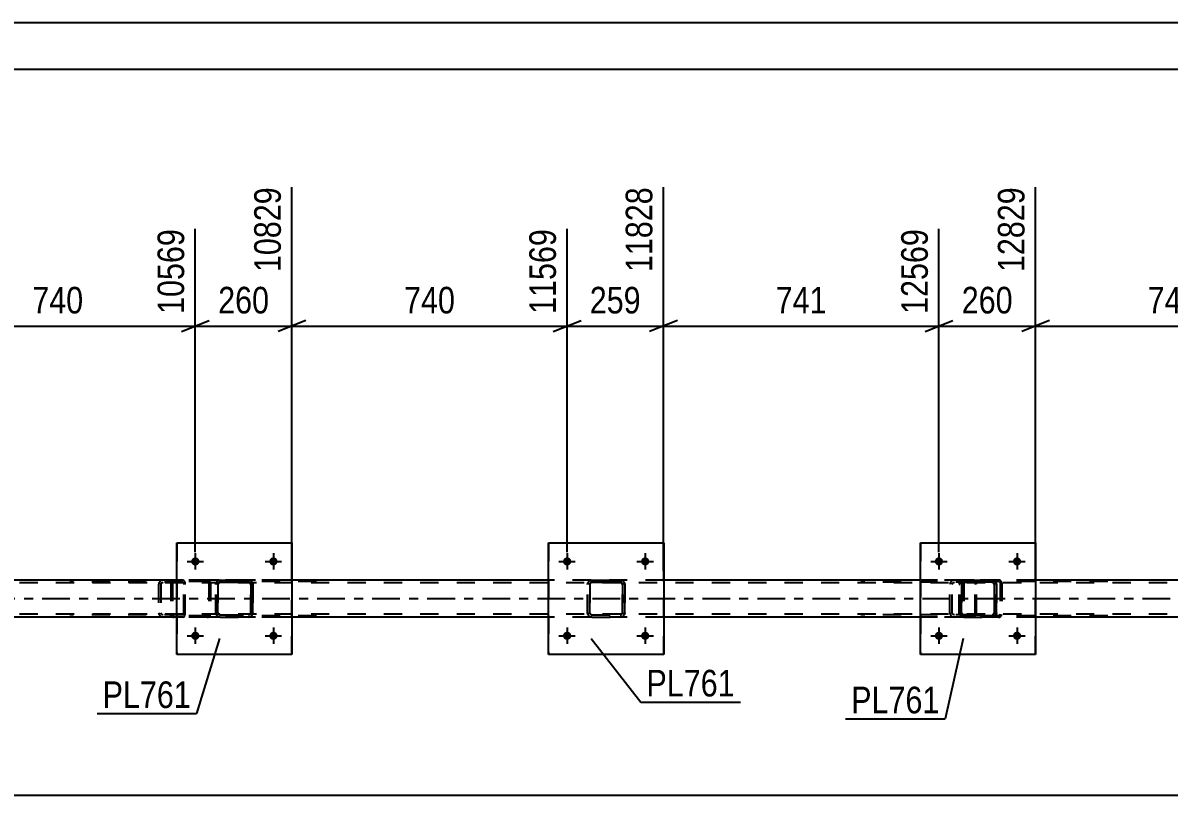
# Model space of a CAD drawing. Header units: millimetres. Extents: x -91 to 750, y -426 to 168.
# Drawn here: x 402.3 to 525.6, y 85 to 168.1 of the extents above; entities that cross this region are included whole.
import ezdxf

# ---------------------------------------------------------------- set-up
doc = ezdxf.new("R2010")
doc.units = ezdxf.units.MM
doc.linetypes.add('DXK_LINE_DOT2', pattern=[3.9198, 1.9599, -1.9599])
doc.linetypes.add('DXK_LINE_DOT3', pattern=[5.9187, 2.979, -0.9799, 0.9799, -0.9799])
doc.styles.add('Arial Narrow', font='ARIALN.TTF', dxfattribs={"height": 0.2})

# ---------------------------------------------------------------- blocks, each defined once
blk = doc.blocks.new('Unknown-814409585-1133')
at = {"color": 5, "linetype": 'Continuous'}
for p, q in [((749.5, 168.07), (-91.5, 168.07)), ((744.5, 163.07), (-86.5, 163.07))]:
    blk.add_line(p, q, dxfattribs=at)
blk = doc.blocks.new('Part-814409585-2548 - 2458')
at = {"color": 7, "linetype": 'DXK_LINE_DOT2'}
for p, q in [((646.91, 107.81), (49.24, 107.81)), ((431.23, 108.13), (418.83, 108.13)), ((471.23, 108.13), (458.83, 108.13)), ((511.24, 108.13), (498.84, 108.13)), ((646.91, 104.45), (49.24, 104.45)), ((431.23, 104.13), (418.83, 104.13)), ((471.23, 104.13), (458.83, 104.13)), ((511.24, 104.13), (498.84, 104.13))]:
    blk.add_line(p, q, dxfattribs=at)
at = {"color": 2, "linetype": 'Continuous'}
for p, q in [((418.83, 108.13), (391.23, 108.13)), ((458.83, 108.13), (431.23, 108.13)), ((498.84, 108.13), (471.23, 108.13)), ((538.84, 108.13), (511.24, 108.13)), ((418.83, 104.13), (391.23, 104.13)), ((458.83, 104.13), (431.23, 104.13)), ((498.84, 104.13), (471.23, 104.13)), ((538.84, 104.13), (511.24, 104.13))]:
    blk.add_line(p, q, dxfattribs=at)
at = {"color": 7, "linetype": 'DXK_LINE_DOT3'}
blk.add_line((49.24, 106.13), (646.91, 106.13), dxfattribs=at)
blk = doc.blocks.new('Part-814409585-2526 - 2458')
at = {"color": 2, "linetype": 'Continuous'}
for p, q in [((458.83, 100.13), (458.83, 112.13)), ((458.83, 112.13), (458.83, 112.13)), ((458.83, 112.13), (471.23, 112.13)), ((471.23, 112.13), (471.23, 100.13)), ((458.83, 100.13), (458.83, 100.13)), ((471.23, 100.13), (458.83, 100.13))]:
    blk.add_line(p, q, dxfattribs=at)
at = {"color": 7, "linetype": 'DXK_LINE_DOT2'}
for p, q in [((458.83, 112.13), (458.83, 100.13)), ((458.83, 112.13), (458.83, 112.13)), ((471.23, 100.13), (471.23, 112.13)), ((458.83, 100.13), (458.83, 100.13))]:
    blk.add_line(p, q, dxfattribs=at)
blk = doc.blocks.new('Part-814409585-2527 - 2458')
at = {"color": 7, "linetype": 'DXK_LINE_DOT2'}
for p, q in [((463.03, 107.65), (463.07, 107.83)), ((463.07, 107.83), (463.03, 107.65)), ((463.03, 104.61), (463.03, 107.65)), ((463.03, 107.65), (463.03, 107.65)), ((463.03, 104.61), (463.03, 107.65)), ((463.27, 107.65), (463.29, 107.74)), ((463.29, 107.74), (463.27, 107.65)), ((463.27, 104.61), (463.27, 107.65)), ((463.27, 107.65), (463.27, 107.65)), ((463.27, 107.65), (463.27, 104.61)), ((463.29, 107.74), (463.34, 107.82)), ((463.34, 107.82), (463.29, 107.74)), ((463.33, 108.09), (463.51, 108.13)), ((463.51, 108.13), (463.33, 108.09)), ((463.34, 107.82), (463.42, 107.87)), ((463.42, 107.87), (463.34, 107.82)), ((463.42, 107.87), (463.51, 107.89)), ((463.51, 107.89), (463.42, 107.87)), ((463.51, 108.13), (466.55, 108.13)), ((463.51, 108.13), (463.51, 108.13)), ((463.51, 108.13), (466.55, 108.13)), ((463.51, 107.89), (466.55, 107.89)), ((463.51, 107.89), (463.51, 107.89)), ((466.55, 107.89), (463.51, 107.89)), ((466.55, 108.13), (466.55, 108.13)), ((466.55, 108.13), (466.73, 108.09)), ((466.74, 108.09), (466.55, 108.13)), ((466.55, 107.89), (466.55, 107.89)), ((466.55, 107.89), (466.65, 107.87)), ((466.64, 107.87), (466.55, 107.89)), ((466.64, 107.87), (466.65, 107.87)), ((466.72, 107.82), (466.64, 107.87)), ((466.65, 107.87), (466.72, 107.82)), ((466.72, 107.82), (466.78, 107.74)), ((466.77, 107.74), (466.72, 107.82)), ((466.79, 107.65), (466.77, 107.74)), ((466.78, 107.74), (466.79, 107.65)), ((466.79, 104.61), (466.79, 107.65)), ((466.79, 107.65), (466.79, 107.65)), ((466.79, 107.65), (466.79, 104.61)), ((466.99, 107.83), (467.03, 107.65)), ((467.03, 107.65), (467, 107.83)), ((467.03, 104.61), (467.03, 107.65)), ((467.03, 107.65), (467.03, 107.65)), ((467.03, 107.65), (467.03, 104.61)), ((463.03, 104.61), (463.03, 104.61)), ((463.07, 104.43), (463.03, 104.61)), ((463.03, 104.61), (463.07, 104.43)), ((463.27, 104.61), (463.27, 104.61)), ((463.29, 104.52), (463.27, 104.61)), ((463.27, 104.61), (463.29, 104.52)), ((463.34, 104.44), (463.29, 104.52)), ((463.29, 104.52), (463.34, 104.44)), ((463.33, 104.17), (463.33, 104.17)), ((463.51, 104.13), (463.33, 104.17)), ((463.33, 104.17), (463.51, 104.13)), ((463.42, 104.39), (463.34, 104.44)), ((463.34, 104.44), (463.42, 104.39)), ((463.51, 104.37), (463.42, 104.39)), ((463.42, 104.39), (463.51, 104.37)), ((463.51, 104.37), (466.55, 104.37)), ((463.51, 104.37), (463.51, 104.37)), ((463.51, 104.37), (466.55, 104.37)), ((463.51, 104.13), (466.55, 104.13)), ((463.51, 104.13), (463.51, 104.13)), ((463.51, 104.13), (466.55, 104.13)), ((466.65, 104.39), (466.55, 104.37)), ((466.55, 104.37), (466.64, 104.39)), ((466.55, 104.37), (466.55, 104.37)), ((466.73, 104.17), (466.55, 104.13)), ((466.55, 104.13), (466.74, 104.17)), ((466.55, 104.13), (466.55, 104.13)), ((466.64, 104.39), (466.72, 104.44)), ((466.72, 104.44), (466.65, 104.39)), ((466.78, 104.52), (466.72, 104.44)), ((466.72, 104.44), (466.77, 104.52)), ((466.77, 104.52), (466.79, 104.61)), ((466.79, 104.61), (466.78, 104.52)), ((466.79, 104.61), (466.79, 104.61)), ((467.03, 104.61), (466.99, 104.43)), ((467, 104.43), (467.03, 104.61)), ((467.03, 104.61), (467.03, 104.61))]:
    blk.add_line(p, q, dxfattribs=at)
at = {"color": 7, "linetype": 'DXK_LINE_DOT3'}
blk.add_line((465.04, 106.13), (465.03, 106.13), dxfattribs=at)
at = {"color": 7, "linetype": 'DXK_LINE_DOT2'}
for centre, start, end in [((463.51, 107.65), 112.5, 157.5), ((463.51, 107.65), 112.5, 157.5), ((466.55, 107.65), 22.5, 67.5), ((466.55, 107.65), 22.5, 67.5), ((463.51, 104.61), 202.5, 247.5), ((463.51, 104.61), 202.5, 247.5), ((466.55, 104.61), 292.5, 337.5), ((466.55, 104.61), 292.5, 337.5)]:
    blk.add_arc(centre, 0.48, start, end, dxfattribs=at)
blk = doc.blocks.new('Bolt-814409585-2465 - 2458')
at = {"linetype": 'Continuous'}
for points in [[(500.4, 110.13), (500.41, 110.22), (500.44, 110.31), (500.48, 110.39), (500.54, 110.46), (500.62, 110.51), (500.7, 110.55), (500.79, 110.57), (500.88, 110.57), (500.97, 110.55), (501.06, 110.51), (501.13, 110.46), (501.19, 110.39), (501.24, 110.31), (501.27, 110.22), (501.28, 110.13), (501.27, 110.04), (501.24, 109.95), (501.19, 109.87), (501.13, 109.8), (501.06, 109.75), (500.97, 109.71), (500.88, 109.69), (500.79, 109.69), (500.7, 109.71), (500.62, 109.75), (500.54, 109.8), (500.48, 109.87), (500.44, 109.95), (500.41, 110.04)], [(508.8, 110.13), (508.81, 110.22), (508.84, 110.31), (508.88, 110.39), (508.94, 110.46), (509.02, 110.51), (509.1, 110.55), (509.19, 110.57), (509.28, 110.57), (509.37, 110.55), (509.46, 110.51), (509.53, 110.46), (509.59, 110.39), (509.64, 110.31), (509.67, 110.22), (509.68, 110.13), (509.67, 110.04), (509.64, 109.95), (509.59, 109.87), (509.53, 109.8), (509.46, 109.75), (509.37, 109.71), (509.28, 109.69), (509.19, 109.69), (509.1, 109.71), (509.02, 109.75), (508.94, 109.8), (508.88, 109.87), (508.84, 109.95), (508.81, 110.04)]]:
    blk.add_hatch(color=1, dxfattribs=at).paths.add_polyline_path(points)
at = {"color": 1, "linetype": 'Continuous'}
for p, q in [((500.84, 111.01), (500.84, 109.25)), ((509.24, 111.01), (509.24, 109.25)), ((499.96, 110.13), (501.72, 110.13)), ((508.36, 110.13), (510.12, 110.13))]:
    blk.add_line(p, q, dxfattribs=at)
blk = doc.blocks.new('Part-814409585-2532 - 2458')
at = {"color": 2, "linetype": 'Continuous'}
for p, q in [((418.83, 100.13), (418.83, 112.13)), ((418.83, 112.13), (418.83, 112.13)), ((418.83, 112.13), (431.23, 112.13)), ((431.23, 112.13), (431.23, 100.13)), ((418.83, 100.13), (418.83, 100.13)), ((431.23, 100.13), (418.83, 100.13))]:
    blk.add_line(p, q, dxfattribs=at)
at = {"color": 7, "linetype": 'DXK_LINE_DOT2'}
for p, q in [((418.83, 112.13), (418.83, 100.13)), ((418.83, 112.13), (418.83, 112.13)), ((431.23, 100.13), (431.23, 112.13)), ((418.83, 100.13), (418.83, 100.13))]:
    blk.add_line(p, q, dxfattribs=at)
blk = doc.blocks.new('Bolt-814409585-2510 - 2458')
at = {"linetype": 'Continuous'}
for points in [[(500.4, 102.13), (500.41, 102.22), (500.44, 102.31), (500.48, 102.39), (500.54, 102.46), (500.62, 102.51), (500.7, 102.55), (500.79, 102.57), (500.88, 102.57), (500.97, 102.55), (501.06, 102.51), (501.13, 102.46), (501.19, 102.39), (501.24, 102.31), (501.27, 102.22), (501.28, 102.13), (501.27, 102.04), (501.24, 101.95), (501.19, 101.87), (501.13, 101.8), (501.06, 101.75), (500.97, 101.71), (500.88, 101.69), (500.79, 101.69), (500.7, 101.71), (500.62, 101.75), (500.54, 101.8), (500.48, 101.87), (500.44, 101.95), (500.41, 102.04)], [(508.8, 102.13), (508.81, 102.22), (508.84, 102.31), (508.88, 102.39), (508.94, 102.46), (509.02, 102.51), (509.1, 102.55), (509.19, 102.57), (509.28, 102.57), (509.37, 102.55), (509.46, 102.51), (509.53, 102.46), (509.59, 102.39), (509.64, 102.31), (509.67, 102.22), (509.68, 102.13), (509.67, 102.04), (509.64, 101.95), (509.59, 101.87), (509.53, 101.8), (509.46, 101.75), (509.37, 101.71), (509.28, 101.69), (509.19, 101.69), (509.1, 101.71), (509.02, 101.75), (508.94, 101.8), (508.88, 101.87), (508.84, 101.95), (508.81, 102.04)]]:
    blk.add_hatch(color=1, dxfattribs=at).paths.add_polyline_path(points)
at = {"color": 1, "linetype": 'Continuous'}
for p, q in [((500.84, 103.01), (500.84, 101.25)), ((509.24, 103.01), (509.24, 101.25)), ((499.96, 102.13), (501.72, 102.13)), ((508.36, 102.13), (510.12, 102.13))]:
    blk.add_line(p, q, dxfattribs=at)
blk = doc.blocks.new('Bolt-814409585-2511 - 2458')
at = {"linetype": 'Continuous'}
for points in [[(460.39, 110.13), (460.4, 110.22), (460.43, 110.31), (460.48, 110.39), (460.54, 110.46), (460.61, 110.51), (460.7, 110.55), (460.79, 110.57), (460.88, 110.57), (460.97, 110.55), (461.05, 110.51), (461.13, 110.46), (461.19, 110.39), (461.24, 110.31), (461.26, 110.22), (461.27, 110.13), (461.26, 110.04), (461.24, 109.95), (461.19, 109.87), (461.13, 109.8), (461.05, 109.75), (460.97, 109.71), (460.88, 109.69), (460.79, 109.69), (460.7, 109.71), (460.61, 109.75), (460.54, 109.8), (460.48, 109.87), (460.43, 109.95), (460.4, 110.04)], [(468.79, 110.13), (468.8, 110.22), (468.83, 110.31), (468.88, 110.39), (468.94, 110.46), (469.01, 110.51), (469.1, 110.55), (469.19, 110.57), (469.28, 110.57), (469.37, 110.55), (469.45, 110.51), (469.53, 110.46), (469.59, 110.39), (469.64, 110.31), (469.66, 110.22), (469.67, 110.13), (469.66, 110.04), (469.64, 109.95), (469.59, 109.87), (469.53, 109.8), (469.45, 109.75), (469.37, 109.71), (469.28, 109.69), (469.19, 109.69), (469.1, 109.71), (469.01, 109.75), (468.94, 109.8), (468.88, 109.87), (468.83, 109.95), (468.8, 110.04)]]:
    blk.add_hatch(color=1, dxfattribs=at).paths.add_polyline_path(points)
at = {"color": 1, "linetype": 'Continuous'}
for p, q in [((460.83, 111.01), (460.83, 109.25)), ((469.23, 111.01), (469.23, 109.25)), ((459.95, 110.13), (461.71, 110.13)), ((468.35, 110.13), (470.11, 110.13))]:
    blk.add_line(p, q, dxfattribs=at)
blk = doc.blocks.new('Bolt-814409585-2512 - 2458')
at = {"linetype": 'Continuous'}
for points in [[(460.39, 102.13), (460.4, 102.22), (460.43, 102.31), (460.48, 102.39), (460.54, 102.46), (460.61, 102.51), (460.7, 102.55), (460.79, 102.57), (460.88, 102.57), (460.97, 102.55), (461.05, 102.51), (461.13, 102.46), (461.19, 102.39), (461.24, 102.31), (461.26, 102.22), (461.27, 102.13), (461.26, 102.04), (461.24, 101.95), (461.19, 101.87), (461.13, 101.8), (461.05, 101.75), (460.97, 101.71), (460.88, 101.69), (460.79, 101.69), (460.7, 101.71), (460.61, 101.75), (460.54, 101.8), (460.48, 101.87), (460.43, 101.95), (460.4, 102.04)], [(468.79, 102.13), (468.8, 102.22), (468.83, 102.31), (468.88, 102.39), (468.94, 102.46), (469.01, 102.51), (469.1, 102.55), (469.19, 102.57), (469.28, 102.57), (469.37, 102.55), (469.45, 102.51), (469.53, 102.46), (469.59, 102.39), (469.64, 102.31), (469.66, 102.22), (469.67, 102.13), (469.66, 102.04), (469.64, 101.95), (469.59, 101.87), (469.53, 101.8), (469.45, 101.75), (469.37, 101.71), (469.28, 101.69), (469.19, 101.69), (469.1, 101.71), (469.01, 101.75), (468.94, 101.8), (468.88, 101.87), (468.83, 101.95), (468.8, 102.04)]]:
    blk.add_hatch(color=1, dxfattribs=at).paths.add_polyline_path(points)
at = {"color": 1, "linetype": 'Continuous'}
for p, q in [((460.83, 103.01), (460.83, 101.25)), ((469.23, 103.01), (469.23, 101.25)), ((459.95, 102.13), (461.71, 102.13)), ((468.35, 102.13), (470.11, 102.13))]:
    blk.add_line(p, q, dxfattribs=at)
blk = doc.blocks.new('Bolt-814409585-2513 - 2458')
at = {"linetype": 'Continuous'}
for points in [[(420.39, 110.13), (420.4, 110.22), (420.43, 110.31), (420.48, 110.39), (420.54, 110.46), (420.61, 110.51), (420.7, 110.55), (420.79, 110.57), (420.88, 110.57), (420.97, 110.55), (421.05, 110.51), (421.13, 110.46), (421.19, 110.39), (421.24, 110.31), (421.26, 110.22), (421.27, 110.13), (421.26, 110.04), (421.24, 109.95), (421.19, 109.87), (421.13, 109.8), (421.05, 109.75), (420.97, 109.71), (420.88, 109.69), (420.79, 109.69), (420.7, 109.71), (420.61, 109.75), (420.54, 109.8), (420.48, 109.87), (420.43, 109.95), (420.4, 110.04)], [(428.79, 110.13), (428.8, 110.22), (428.83, 110.31), (428.88, 110.39), (428.94, 110.46), (429.01, 110.51), (429.1, 110.55), (429.19, 110.57), (429.28, 110.57), (429.37, 110.55), (429.45, 110.51), (429.53, 110.46), (429.59, 110.39), (429.64, 110.31), (429.66, 110.22), (429.67, 110.13), (429.66, 110.04), (429.64, 109.95), (429.59, 109.87), (429.53, 109.8), (429.45, 109.75), (429.37, 109.71), (429.28, 109.69), (429.19, 109.69), (429.1, 109.71), (429.01, 109.75), (428.94, 109.8), (428.88, 109.87), (428.83, 109.95), (428.8, 110.04)]]:
    blk.add_hatch(color=1, dxfattribs=at).paths.add_polyline_path(points)
at = {"color": 1, "linetype": 'Continuous'}
for p, q in [((420.83, 111.01), (420.83, 109.25)), ((429.23, 111.01), (429.23, 109.25)), ((419.95, 110.13), (421.71, 110.13)), ((428.35, 110.13), (430.11, 110.13))]:
    blk.add_line(p, q, dxfattribs=at)
blk = doc.blocks.new('Bolt-814409585-2514 - 2458')
at = {"linetype": 'Continuous'}
for points in [[(420.39, 102.13), (420.4, 102.22), (420.43, 102.31), (420.48, 102.39), (420.54, 102.46), (420.61, 102.51), (420.7, 102.55), (420.79, 102.57), (420.88, 102.57), (420.97, 102.55), (421.05, 102.51), (421.13, 102.46), (421.19, 102.39), (421.24, 102.31), (421.26, 102.22), (421.27, 102.13), (421.26, 102.04), (421.24, 101.95), (421.19, 101.87), (421.13, 101.8), (421.05, 101.75), (420.97, 101.71), (420.88, 101.69), (420.79, 101.69), (420.7, 101.71), (420.61, 101.75), (420.54, 101.8), (420.48, 101.87), (420.43, 101.95), (420.4, 102.04)], [(428.79, 102.13), (428.8, 102.22), (428.83, 102.31), (428.88, 102.39), (428.94, 102.46), (429.01, 102.51), (429.1, 102.55), (429.19, 102.57), (429.28, 102.57), (429.37, 102.55), (429.45, 102.51), (429.53, 102.46), (429.59, 102.39), (429.64, 102.31), (429.66, 102.22), (429.67, 102.13), (429.66, 102.04), (429.64, 101.95), (429.59, 101.87), (429.53, 101.8), (429.45, 101.75), (429.37, 101.71), (429.28, 101.69), (429.19, 101.69), (429.1, 101.71), (429.01, 101.75), (428.94, 101.8), (428.88, 101.87), (428.83, 101.95), (428.8, 102.04)]]:
    blk.add_hatch(color=1, dxfattribs=at).paths.add_polyline_path(points)
at = {"color": 1, "linetype": 'Continuous'}
for p, q in [((420.83, 103.01), (420.83, 101.25)), ((429.23, 103.01), (429.23, 101.25)), ((419.95, 102.13), (421.71, 102.13)), ((428.35, 102.13), (430.11, 102.13))]:
    blk.add_line(p, q, dxfattribs=at)
blk = doc.blocks.new('Part-814409585-2520 - 2458')
at = {"color": 2, "linetype": 'Continuous'}
for p, q in [((498.84, 100.13), (498.84, 112.13)), ((498.84, 112.13), (498.84, 112.13)), ((498.84, 112.13), (511.24, 112.13)), ((511.24, 112.13), (511.24, 100.13)), ((498.84, 100.13), (498.84, 100.13)), ((511.24, 100.13), (498.84, 100.13))]:
    blk.add_line(p, q, dxfattribs=at)
at = {"color": 7, "linetype": 'DXK_LINE_DOT2'}
for p, q in [((498.84, 112.13), (498.84, 100.13)), ((498.84, 112.13), (498.84, 112.13)), ((511.24, 100.13), (511.24, 112.13)), ((498.84, 100.13), (498.84, 100.13))]:
    blk.add_line(p, q, dxfattribs=at)
blk = doc.blocks.new('Part-814409585-2521 - 2458')
at = {"color": 7, "linetype": 'DXK_LINE_DOT2'}
for p, q in [((503.03, 107.65), (503.07, 107.83)), ((503.03, 107.65), (503.04, 107.65)), ((503.03, 104.61), (503.03, 107.65)), ((503.07, 107.83), (503.04, 107.65)), ((503.04, 104.61), (503.04, 107.65)), ((503.29, 107.74), (503.27, 107.65)), ((503.28, 107.65), (503.27, 107.65)), ((503.27, 107.65), (503.27, 104.61)), ((503.28, 107.65), (503.3, 107.74)), ((503.28, 104.61), (503.28, 107.65)), ((503.34, 107.82), (503.29, 107.74)), ((503.3, 107.74), (503.35, 107.82)), ((503.33, 108.09), (503.51, 108.13)), ((503.52, 108.13), (503.33, 108.09)), ((503.42, 107.87), (503.34, 107.82)), ((503.35, 107.82), (503.43, 107.87)), ((503.51, 107.89), (503.42, 107.87)), ((503.43, 107.87), (503.52, 107.89)), ((503.52, 108.13), (503.51, 108.13)), ((503.51, 108.13), (506.55, 108.13)), ((503.51, 107.89), (503.52, 107.89)), ((506.55, 107.89), (503.51, 107.89)), ((503.52, 108.13), (506.56, 108.13)), ((503.52, 107.89), (506.56, 107.89)), ((506.55, 108.13), (506.56, 108.13)), ((506.55, 108.13), (506.74, 108.09)), ((506.56, 107.89), (506.55, 107.89)), ((506.64, 107.87), (506.55, 107.89)), ((506.74, 108.09), (506.56, 108.13)), ((506.56, 107.89), (506.65, 107.87)), ((506.64, 107.87), (506.65, 107.87)), ((506.72, 107.82), (506.64, 107.87)), ((506.65, 107.87), (506.73, 107.82)), ((506.77, 107.74), (506.72, 107.82)), ((506.73, 107.82), (506.78, 107.74)), ((506.79, 107.65), (506.77, 107.74)), ((506.78, 107.74), (506.8, 107.65)), ((506.8, 107.65), (506.79, 107.65)), ((506.79, 107.65), (506.79, 104.61)), ((506.8, 104.61), (506.8, 107.65)), ((507, 107.83), (507.03, 107.65)), ((507.04, 107.65), (507, 107.83)), ((507.04, 107.65), (507.03, 107.65)), ((507.03, 107.65), (507.03, 104.61)), ((507.04, 104.61), (507.04, 107.65)), ((503.04, 104.61), (503.03, 104.61)), ((503.07, 104.43), (503.03, 104.61)), ((503.04, 104.61), (503.07, 104.43)), ((503.27, 104.61), (503.28, 104.61)), ((503.27, 104.61), (503.29, 104.52)), ((503.3, 104.52), (503.28, 104.61)), ((503.29, 104.52), (503.34, 104.44)), ((503.35, 104.44), (503.3, 104.52)), ((503.33, 104.17), (503.33, 104.17)), ((503.51, 104.13), (503.33, 104.17)), ((503.33, 104.17), (503.52, 104.13)), ((503.34, 104.44), (503.42, 104.39)), ((503.43, 104.39), (503.35, 104.44)), ((503.42, 104.39), (503.51, 104.37)), ((503.52, 104.37), (503.43, 104.39)), ((503.52, 104.37), (503.51, 104.37)), ((503.51, 104.37), (506.55, 104.37)), ((503.52, 104.13), (503.51, 104.13)), ((503.51, 104.13), (506.55, 104.13)), ((503.52, 104.37), (506.56, 104.37)), ((503.52, 104.13), (506.56, 104.13)), ((506.55, 104.37), (506.64, 104.39)), ((506.55, 104.37), (506.56, 104.37)), ((506.74, 104.17), (506.55, 104.13)), ((506.55, 104.13), (506.56, 104.13)), ((506.65, 104.39), (506.56, 104.37)), ((506.56, 104.13), (506.74, 104.17)), ((506.64, 104.39), (506.72, 104.44)), ((506.73, 104.44), (506.65, 104.39)), ((506.72, 104.44), (506.77, 104.52)), ((506.78, 104.52), (506.73, 104.44)), ((506.77, 104.52), (506.79, 104.61)), ((506.8, 104.61), (506.78, 104.52)), ((506.79, 104.61), (506.8, 104.61)), ((507.03, 104.61), (507, 104.43)), ((507, 104.43), (507.04, 104.61)), ((507.03, 104.61), (507.04, 104.61))]:
    blk.add_line(p, q, dxfattribs=at)
at = {"color": 7, "linetype": 'DXK_LINE_DOT3'}
blk.add_line((505.04, 106.13), (505.03, 106.13), dxfattribs=at)
at = {"color": 7, "linetype": 'DXK_LINE_DOT2'}
for centre, start, end in [((503.51, 107.65), 112.5, 157.5), ((503.52, 107.65), 112.5, 157.5), ((506.55, 107.65), 22.5, 67.5), ((506.56, 107.65), 22.5, 67.5), ((503.51, 104.61), 202.5, 247.5), ((503.52, 104.61), 202.5, 247.5), ((506.55, 104.61), 292.5, 337.5), ((506.56, 104.61), 292.5, 337.5)]:
    blk.add_arc(centre, 0.48, start, end, dxfattribs=at)
blk = doc.blocks.new('Part-814409585-2533 - 2458')
at = {"color": 7, "linetype": 'DXK_LINE_DOT2'}
for p, q in [((423.03, 107.65), (423.07, 107.83)), ((423.07, 107.83), (423.03, 107.65)), ((423.03, 104.61), (423.03, 107.65)), ((423.03, 107.65), (423.03, 107.65)), ((423.03, 104.61), (423.03, 107.65)), ((423.27, 107.65), (423.29, 107.74)), ((423.29, 107.74), (423.27, 107.65)), ((423.27, 104.61), (423.27, 107.65)), ((423.27, 107.65), (423.27, 107.65)), ((423.27, 107.65), (423.27, 104.61)), ((423.29, 107.74), (423.34, 107.82)), ((423.34, 107.82), (423.29, 107.74)), ((423.33, 108.09), (423.51, 108.13)), ((423.51, 108.13), (423.33, 108.09)), ((423.34, 107.82), (423.42, 107.87)), ((423.42, 107.87), (423.34, 107.82)), ((423.42, 107.87), (423.51, 107.89)), ((423.51, 107.89), (423.42, 107.87)), ((423.51, 108.13), (426.55, 108.13)), ((423.51, 108.13), (423.51, 108.13)), ((423.51, 108.13), (426.55, 108.13)), ((423.51, 107.89), (426.55, 107.89)), ((423.51, 107.89), (423.51, 107.89)), ((426.55, 107.89), (423.51, 107.89)), ((426.55, 108.13), (426.55, 108.13)), ((426.55, 108.13), (426.73, 108.09)), ((426.74, 108.09), (426.55, 108.13)), ((426.55, 107.89), (426.55, 107.89)), ((426.55, 107.89), (426.65, 107.87)), ((426.64, 107.87), (426.55, 107.89)), ((426.64, 107.87), (426.65, 107.87)), ((426.72, 107.82), (426.64, 107.87)), ((426.65, 107.87), (426.72, 107.82)), ((426.72, 107.82), (426.78, 107.74)), ((426.77, 107.74), (426.72, 107.82)), ((426.79, 107.65), (426.77, 107.74)), ((426.78, 107.74), (426.79, 107.65)), ((426.79, 104.61), (426.79, 107.65)), ((426.79, 107.65), (426.79, 107.65)), ((426.79, 107.65), (426.79, 104.61)), ((426.99, 107.83), (427.03, 107.65)), ((427.03, 107.65), (427, 107.83)), ((427.03, 104.61), (427.03, 107.65)), ((427.03, 107.65), (427.03, 107.65)), ((427.03, 107.65), (427.03, 104.61)), ((423.03, 104.61), (423.03, 104.61)), ((423.07, 104.43), (423.03, 104.61)), ((423.03, 104.61), (423.07, 104.43)), ((423.27, 104.61), (423.27, 104.61)), ((423.29, 104.52), (423.27, 104.61)), ((423.27, 104.61), (423.29, 104.52)), ((423.34, 104.44), (423.29, 104.52)), ((423.29, 104.52), (423.34, 104.44)), ((423.33, 104.17), (423.33, 104.17)), ((423.51, 104.13), (423.33, 104.17)), ((423.33, 104.17), (423.51, 104.13)), ((423.42, 104.39), (423.34, 104.44)), ((423.34, 104.44), (423.42, 104.39)), ((423.51, 104.37), (423.42, 104.39)), ((423.42, 104.39), (423.51, 104.37)), ((423.51, 104.37), (426.55, 104.37)), ((423.51, 104.37), (423.51, 104.37)), ((423.51, 104.37), (426.55, 104.37)), ((423.51, 104.13), (426.55, 104.13)), ((423.51, 104.13), (423.51, 104.13)), ((423.51, 104.13), (426.55, 104.13)), ((426.65, 104.39), (426.55, 104.37)), ((426.55, 104.37), (426.64, 104.39)), ((426.55, 104.37), (426.55, 104.37)), ((426.73, 104.17), (426.55, 104.13)), ((426.55, 104.13), (426.74, 104.17)), ((426.55, 104.13), (426.55, 104.13)), ((426.64, 104.39), (426.72, 104.44)), ((426.72, 104.44), (426.65, 104.39)), ((426.78, 104.52), (426.72, 104.44)), ((426.72, 104.44), (426.77, 104.52)), ((426.77, 104.52), (426.79, 104.61)), ((426.79, 104.61), (426.78, 104.52)), ((426.79, 104.61), (426.79, 104.61)), ((427.03, 104.61), (426.99, 104.43)), ((427, 104.43), (427.03, 104.61)), ((427.03, 104.61), (427.03, 104.61))]:
    blk.add_line(p, q, dxfattribs=at)
at = {"color": 7, "linetype": 'DXK_LINE_DOT3'}
blk.add_line((425.04, 106.13), (425.03, 106.13), dxfattribs=at)
at = {"color": 7, "linetype": 'DXK_LINE_DOT2'}
for centre, start, end in [((423.51, 107.65), 112.5, 157.5), ((423.51, 107.65), 112.5, 157.5), ((426.55, 107.65), 22.5, 67.5), ((426.55, 107.65), 22.5, 67.5), ((423.51, 104.61), 202.5, 247.5), ((423.51, 104.61), 202.5, 247.5), ((426.55, 104.61), 292.5, 337.5), ((426.55, 104.61), 292.5, 337.5)]:
    blk.add_arc(centre, 0.48, start, end, dxfattribs=at)
blk = doc.blocks.new('Part-814409585-2637 - 2458')
at = {"color": 7, "linetype": 'DXK_LINE_DOT2'}
for p, q in [((503.36, 107.93), (503.33, 107.81)), ((503.33, 107.81), (503.33, 104.45)), ((503.5, 107.81), (503.52, 107.87)), ((503.5, 107.81), (503.5, 104.45)), ((503.52, 107.87), (503.55, 107.92)), ((503.67, 108.13), (503.54, 108.11)), ((503.55, 107.92), (503.61, 107.96)), ((503.61, 107.96), (503.67, 107.97)), ((519, 108.13), (503.67, 108.13)), ((519, 107.97), (503.67, 107.97)), ((507.38, 108.11), (507.25, 108.13)), ((507.25, 107.97), (507.32, 107.96)), ((507.32, 107.96), (507.37, 107.92)), ((507.37, 107.92), (507.41, 107.87)), ((507.41, 107.87), (507.42, 107.81)), ((507.42, 107.81), (507.42, 104.45)), ((507.59, 107.81), (507.57, 107.93)), ((507.59, 107.81), (507.59, 104.45)), ((503.33, 104.45), (503.36, 104.33)), ((503.52, 104.39), (503.5, 104.45)), ((503.55, 104.34), (503.52, 104.39)), ((503.54, 104.15), (503.67, 104.13)), ((503.61, 104.3), (503.55, 104.34)), ((503.67, 104.29), (503.61, 104.3)), ((519, 104.29), (503.67, 104.29)), ((519, 104.13), (503.67, 104.13)), ((507.32, 104.3), (507.25, 104.29)), ((507.25, 104.13), (507.38, 104.15)), ((507.37, 104.34), (507.32, 104.3)), ((507.41, 104.39), (507.37, 104.34)), ((507.42, 104.45), (507.41, 104.39)), ((507.57, 104.33), (507.59, 104.45))]:
    blk.add_line(p, q, dxfattribs=at)
for centre, start, end in [((503.66, 107.8), 110.7583, 155.68), ((507.26, 107.8), 24.32, 69.2417), ((503.66, 104.46), 204.32, 249.2417), ((507.26, 104.46), 290.7583, 335.68)]:
    blk.add_arc(centre, 0.331, start, end, dxfattribs=at)
blk = doc.blocks.new('Part-814409585-2658 - 2458')
at = {"color": 7, "linetype": 'DXK_LINE_DOT2'}
for p, q in [((418.23, 107.93), (418.2, 107.81)), ((418.2, 107.81), (418.2, 104.45)), ((418.37, 107.81), (418.38, 107.87)), ((418.37, 107.81), (418.37, 104.45)), ((418.38, 107.87), (418.42, 107.92)), ((418.54, 108.13), (418.41, 108.11)), ((418.42, 107.92), (418.48, 107.96)), ((418.48, 107.96), (418.54, 107.97)), ((433.87, 108.13), (418.54, 108.13)), ((433.87, 107.97), (418.54, 107.97)), ((422.25, 108.11), (422.12, 108.13)), ((422.12, 107.97), (422.18, 107.96)), ((422.18, 107.96), (422.24, 107.92)), ((422.24, 107.92), (422.27, 107.87)), ((422.27, 107.87), (422.29, 107.81)), ((422.29, 107.81), (422.29, 104.45)), ((422.46, 107.81), (422.43, 107.93)), ((422.46, 107.81), (422.46, 104.45)), ((418.2, 104.45), (418.23, 104.33)), ((418.38, 104.39), (418.37, 104.45)), ((418.42, 104.34), (418.38, 104.39)), ((418.41, 104.15), (418.54, 104.13)), ((418.42, 104.34), (418.45, 104.32)), ((418.45, 104.32), (418.48, 104.3)), ((418.48, 104.3), (418.54, 104.29)), ((433.87, 104.29), (418.54, 104.29)), ((433.87, 104.13), (418.54, 104.13)), ((422.18, 104.3), (422.12, 104.29)), ((422.12, 104.13), (422.25, 104.15)), ((422.24, 104.34), (422.18, 104.3)), ((422.27, 104.39), (422.24, 104.34)), ((422.29, 104.45), (422.27, 104.39)), ((422.43, 104.33), (422.46, 104.45))]:
    blk.add_line(p, q, dxfattribs=at)
for centre, start, end in [((418.53, 107.8), 110.7583, 155.68), ((422.13, 107.8), 24.32, 69.2417), ((418.53, 104.46), 204.32, 249.2417), ((422.13, 104.46), 290.7583, 335.68)]:
    blk.add_arc(centre, 0.331, start, end, dxfattribs=at)
blk = doc.blocks.new('Part-814409585-2746 - 2458')
at = {"color": 7, "linetype": 'DXK_LINE_DOT2'}
for p, q in [((504.61, 108.13), (492.45, 108.13)), ((504.61, 107.89), (492.45, 107.89)), ((502.04, 107.79), (502.02, 107.65)), ((502.02, 104.61), (502.02, 107.65)), ((502.05, 107.83), (502.04, 107.79)), ((502.27, 107.65), (502.29, 107.74)), ((502.27, 104.61), (502.27, 107.65)), ((502.29, 107.74), (502.34, 107.82)), ((502.52, 108.13), (502.33, 108.09)), ((502.34, 107.82), (502.42, 107.87)), ((502.42, 107.87), (502.52, 107.89)), ((503.33, 108.13), (503.33, 107.89)), ((504.71, 108.09), (504.61, 108.13)), ((504.61, 107.89), (504.66, 107.87)), ((504.66, 107.87), (504.71, 107.82)), ((504.8, 107.99), (504.71, 108.09)), ((504.71, 107.82), (504.74, 107.74)), ((504.74, 107.74), (504.75, 107.65)), ((504.75, 104.61), (504.75, 107.65)), ((504.86, 107.83), (504.8, 107.99)), ((504.88, 107.65), (504.86, 107.83)), ((504.88, 104.61), (504.88, 107.65)), ((504.61, 104.37), (492.45, 104.37)), ((504.61, 104.13), (492.45, 104.13)), ((502.02, 104.61), (502.05, 104.43)), ((502.29, 104.52), (502.27, 104.61)), ((502.34, 104.44), (502.29, 104.52)), ((502.33, 104.17), (502.52, 104.13)), ((502.42, 104.39), (502.34, 104.44)), ((502.52, 104.37), (502.42, 104.39)), ((503.33, 104.13), (503.33, 104.37)), ((504.66, 104.39), (504.61, 104.37)), ((504.61, 104.13), (504.71, 104.17)), ((504.71, 104.44), (504.66, 104.39)), ((504.74, 104.52), (504.71, 104.44)), ((504.71, 104.17), (504.8, 104.27)), ((504.75, 104.61), (504.74, 104.52)), ((504.8, 104.27), (504.81, 104.3)), ((504.81, 104.3), (504.86, 104.43)), ((504.86, 104.43), (504.88, 104.61))]:
    blk.add_line(p, q, dxfattribs=at)
for centre, start, end in [((502.5, 107.63), 111.1941, 156.1506), ((502.5, 104.63), 203.8494, 248.8059)]:
    blk.add_arc(centre, 0.492, start, end, dxfattribs=at)
blk = doc.blocks.new('Part-814409585-2747 - 2458')
at = {"color": 7, "linetype": 'DXK_LINE_DOT2'}
for p, q in [((419.48, 108.13), (407.32, 108.13)), ((419.48, 107.89), (407.32, 107.89)), ((416.9, 107.73), (416.88, 107.65)), ((416.88, 107.65), (416.88, 104.61)), ((416.92, 107.83), (416.9, 107.73)), ((417.13, 107.65), (417.15, 107.74)), ((417.13, 107.65), (417.13, 104.61)), ((417.15, 107.74), (417.21, 107.82)), ((417.38, 108.13), (417.19, 108.09)), ((417.21, 107.82), (417.29, 107.87)), ((417.29, 107.87), (417.38, 107.89)), ((418.2, 107.89), (418.2, 108.13)), ((419.58, 108.09), (419.48, 108.13)), ((419.48, 107.89), (419.53, 107.87)), ((419.53, 107.87), (419.57, 107.82)), ((419.57, 107.82), (419.6, 107.74)), ((419.67, 107.99), (419.58, 108.09)), ((419.6, 107.74), (419.61, 107.65)), ((419.61, 104.61), (419.61, 107.65)), ((419.73, 107.83), (419.67, 107.99)), ((419.75, 107.65), (419.73, 107.83)), ((419.75, 104.61), (419.75, 107.65)), ((419.48, 104.37), (407.32, 104.37)), ((419.48, 104.13), (407.32, 104.13)), ((416.88, 104.61), (416.9, 104.52)), ((416.9, 104.52), (416.92, 104.43)), ((417.15, 104.52), (417.13, 104.61)), ((417.21, 104.44), (417.15, 104.52)), ((417.19, 104.17), (417.38, 104.13)), ((417.29, 104.39), (417.21, 104.44)), ((417.38, 104.37), (417.29, 104.39)), ((418.2, 104.13), (418.2, 104.37)), ((419.53, 104.39), (419.48, 104.37)), ((419.48, 104.13), (419.58, 104.17)), ((419.57, 104.44), (419.53, 104.39)), ((419.6, 104.52), (419.57, 104.44)), ((419.58, 104.17), (419.67, 104.27)), ((419.61, 104.61), (419.6, 104.52)), ((419.67, 104.27), (419.73, 104.43)), ((419.73, 104.43), (419.75, 104.61))]:
    blk.add_line(p, q, dxfattribs=at)
for centre, start, end in [((417.37, 107.63), 111.1941, 156.1506), ((417.37, 104.63), 203.8494, 248.8059)]:
    blk.add_arc(centre, 0.492, start, end, dxfattribs=at)
blk = doc.blocks.new('StraightDimension-814409585-15543 - 2458')
at = {"color": 7, "linetype": 'Continuous'}
for p, q in [((511.24, 109.13), (511.24, 150.41)), ((500.84, 111.13), (500.84, 145.91)), ((499.34, 134.86), (502.34, 136.06)), ((512.74, 136.06), (509.74, 134.86)), ((500.84, 135.46), (511.24, 135.46))]:
    blk.add_line(p, q, dxfattribs=at)
at = {"color": 0}
blk.add_wipeout([(509.38, 136.21), (509.38, 140.41), (502.69, 140.41), (502.69, 136.21)], dxfattribs=at)
at = {"color": 3, "style": 'Arial Narrow'}
blk.add_text('260', height=2.863, dxfattribs=at).set_placement((503.29, 136.81))
at = {"color": 0, "linetype": 'Continuous'}
blk.add_wipeout([(510.64, 151.01), (506.44, 151.01), (506.44, 140.66), (510.64, 140.66)], dxfattribs=at)
at = {"color": 3, "linetype": 'Continuous', "style": 'Arial Narrow'}
blk.add_text('12829', height=2.863, rotation=90.0002, dxfattribs=at).set_placement((510.04, 141.26))
blk = doc.blocks.new('StraightDimension-814409585-15547 - 2458')
at = {"color": 7, "linetype": 'Continuous'}
for p, q in [((431.23, 109.13), (431.23, 150.41)), ((420.83, 111.13), (420.83, 145.91)), ((419.33, 134.86), (422.33, 136.06)), ((432.73, 136.06), (429.73, 134.86)), ((420.83, 135.46), (431.23, 135.46))]:
    blk.add_line(p, q, dxfattribs=at)
at = {"color": 0}
blk.add_wipeout([(429.37, 136.21), (429.37, 140.41), (422.69, 140.41), (422.69, 136.21)], dxfattribs=at)
at = {"color": 3, "style": 'Arial Narrow'}
blk.add_text('260', height=2.863, dxfattribs=at).set_placement((423.29, 136.81))
at = {"color": 0, "linetype": 'Continuous'}
blk.add_wipeout([(430.63, 151.01), (426.43, 151.01), (426.43, 140.66), (430.63, 140.66)], dxfattribs=at)
at = {"color": 3, "linetype": 'Continuous', "style": 'Arial Narrow'}
blk.add_text('10829', height=2.863, rotation=90.0002, dxfattribs=at).set_placement((430.03, 141.26))
blk = doc.blocks.new('StraightDimension-814409585-2846 - 2458')
at = {"color": 7, "linetype": 'Continuous'}
blk.add_line((81.75, 84.99), (646.91, 84.99), dxfattribs=at)
blk = doc.blocks.new('StraightDimension-814409585-15542 - 2458')
at = {"color": 7, "linetype": 'Continuous'}
for p, q in [((511.24, 109.13), (511.24, 150.41)), ((540.84, 111.13), (540.84, 145.91)), ((512.74, 136.06), (509.74, 134.86)), ((539.34, 134.86), (542.34, 136.06)), ((511.24, 135.46), (540.84, 135.46))]:
    blk.add_line(p, q, dxfattribs=at)
at = {"color": 0}
blk.add_wipeout([(529.38, 136.21), (529.38, 140.41), (522.69, 140.41), (522.69, 136.21)], dxfattribs=at)
at = {"color": 3, "style": 'Arial Narrow'}
blk.add_text('740', height=2.863, dxfattribs=at).set_placement((523.29, 136.81))
at = {"color": 0, "linetype": 'Continuous'}
blk.add_wipeout([(540.24, 146.51), (536.04, 146.51), (536.04, 136.16), (540.24, 136.16)], dxfattribs=at)
at = {"color": 3, "linetype": 'Continuous', "style": 'Arial Narrow'}
blk.add_text('13569', height=2.863, rotation=90.0002, dxfattribs=at).set_placement((539.64, 136.76))
blk = doc.blocks.new('StraightDimension-814409585-15544 - 2458')
at = {"color": 7, "linetype": 'Continuous'}
for p, q in [((471.2, 109.13), (471.2, 150.41)), ((500.84, 111.13), (500.84, 145.91)), ((472.7, 136.06), (469.7, 134.86)), ((499.34, 134.86), (502.34, 136.06)), ((471.2, 135.46), (500.84, 135.46))]:
    blk.add_line(p, q, dxfattribs=at)
at = {"color": 0}
blk.add_wipeout([(489.36, 136.21), (489.36, 140.41), (482.67, 140.41), (482.67, 136.21)], dxfattribs=at)
at = {"color": 3, "style": 'Arial Narrow'}
blk.add_text('741', height=2.863, dxfattribs=at).set_placement((483.27, 136.81))
at = {"color": 0, "linetype": 'Continuous'}
blk.add_wipeout([(500.24, 146.51), (496.04, 146.51), (496.04, 136.16), (500.24, 136.16)], dxfattribs=at)
at = {"color": 3, "linetype": 'Continuous', "style": 'Arial Narrow'}
blk.add_text('12569', height=2.863, rotation=90.0002, dxfattribs=at).set_placement((499.64, 136.76))
blk = doc.blocks.new('StraightDimension-814409585-15545 - 2458')
at = {"color": 7, "linetype": 'Continuous'}
for p, q in [((471.2, 109.13), (471.2, 150.41)), ((460.83, 111.13), (460.83, 145.91)), ((459.33, 134.86), (462.33, 136.06)), ((472.7, 136.06), (469.7, 134.86)), ((460.83, 135.46), (471.2, 135.46))]:
    blk.add_line(p, q, dxfattribs=at)
at = {"color": 0}
blk.add_wipeout([(469.36, 136.21), (469.36, 140.41), (462.67, 140.41), (462.67, 136.21)], dxfattribs=at)
at = {"color": 3, "style": 'Arial Narrow'}
blk.add_text('259', height=2.863, dxfattribs=at).set_placement((463.27, 136.81))
at = {"color": 0, "linetype": 'Continuous'}
blk.add_wipeout([(470.6, 151.01), (466.4, 151.01), (466.4, 140.66), (470.6, 140.66)], dxfattribs=at)
at = {"color": 3, "linetype": 'Continuous', "style": 'Arial Narrow'}
blk.add_text('11828', height=2.863, rotation=90.0002, dxfattribs=at).set_placement((470, 141.26))
blk = doc.blocks.new('StraightDimension-814409585-15546 - 2458')
at = {"color": 7, "linetype": 'Continuous'}
for p, q in [((431.23, 109.13), (431.23, 150.41)), ((460.83, 111.13), (460.83, 145.91)), ((432.73, 136.06), (429.73, 134.86)), ((459.33, 134.86), (462.33, 136.06)), ((431.23, 135.46), (460.83, 135.46))]:
    blk.add_line(p, q, dxfattribs=at)
at = {"color": 0}
blk.add_wipeout([(449.37, 136.21), (449.37, 140.41), (442.69, 140.41), (442.69, 136.21)], dxfattribs=at)
at = {"color": 3, "style": 'Arial Narrow'}
blk.add_text('740', height=2.863, dxfattribs=at).set_placement((443.29, 136.81))
at = {"color": 0, "linetype": 'Continuous'}
blk.add_wipeout([(460.23, 146.51), (456.03, 146.51), (456.03, 136.16), (460.23, 136.16)], dxfattribs=at)
at = {"color": 3, "linetype": 'Continuous', "style": 'Arial Narrow'}
blk.add_text('11569', height=2.863, rotation=90.0002, dxfattribs=at).set_placement((459.63, 136.76))
blk = doc.blocks.new('StraightDimension-814409585-15548 - 2458')
at = {"color": 7, "linetype": 'Continuous'}
for p, q in [((391.23, 109.13), (391.23, 148.58)), ((420.83, 111.13), (420.83, 145.91)), ((392.73, 136.06), (389.73, 134.86)), ((419.33, 134.86), (422.33, 136.06)), ((391.23, 135.46), (420.83, 135.46))]:
    blk.add_line(p, q, dxfattribs=at)
at = {"color": 0}
blk.add_wipeout([(409.38, 136.21), (409.38, 140.41), (402.69, 140.41), (402.69, 136.21)], dxfattribs=at)
at = {"color": 3, "style": 'Arial Narrow'}
blk.add_text('740', height=2.863, dxfattribs=at).set_placement((403.29, 136.81))
at = {"color": 0, "linetype": 'Continuous'}
blk.add_wipeout([(420.23, 146.51), (416.03, 146.51), (416.03, 136.16), (420.23, 136.16)], dxfattribs=at)
at = {"color": 3, "linetype": 'Continuous', "style": 'Arial Narrow'}
blk.add_text('10569', height=2.863, rotation=90.0002, dxfattribs=at).set_placement((419.63, 136.76))
blk = doc.blocks.new('Mark-814409585-2528 - 2458')
at = {"color": 0}
blk.add_wipeout([(420.37, 94.36), (420.37, 97.36), (410.86, 97.36), (410.86, 94.36)], dxfattribs=at)
blk.add_wipeout([(420.37, 94.36), (420.37, 97.36), (410.86, 97.36), (410.86, 94.36)], dxfattribs=at)
at = {"color": 30, "linetype": 'Continuous'}
for p in [(423.43, 101.84), (410.26, 93.76)]:
    blk.add_line(p, (420.97, 93.76), dxfattribs=at)
at = {"color": 3, "style": 'Arial Narrow'}
blk.add_text('PL761', height=2.863, dxfattribs=at).set_placement((410.86, 94.36))
blk = doc.blocks.new('Mark-814409585-2516 - 2458')
at = {"color": 0}
blk.add_wipeout([(500.91, 93.79), (500.91, 96.79), (491.4, 96.79), (491.4, 93.79)], dxfattribs=at)
blk.add_wipeout([(500.91, 93.79), (500.91, 96.79), (491.4, 96.79), (491.4, 93.79)], dxfattribs=at)
at = {"color": 30, "linetype": 'Continuous'}
for p in [(503.43, 101.84), (490.8, 93.19)]:
    blk.add_line(p, (501.51, 93.19), dxfattribs=at)
at = {"color": 3, "style": 'Arial Narrow'}
blk.add_text('PL761', height=2.863, dxfattribs=at).set_placement((491.4, 93.79))
blk = doc.blocks.new('Mark-814409585-2522 - 2458')
at = {"color": 0}
blk.add_wipeout([(478.88, 95.6), (478.88, 98.6), (469.37, 98.6), (469.37, 95.6)], dxfattribs=at)
blk.add_wipeout([(478.88, 95.6), (478.88, 98.6), (469.37, 98.6), (469.37, 95.6)], dxfattribs=at)
at = {"color": 30, "linetype": 'Continuous'}
for p, q in [((463.43, 101.84), (468.77, 95)), ((468.77, 95), (479.48, 95))]:
    blk.add_line(p, q, dxfattribs=at)
at = {"color": 3, "style": 'Arial Narrow'}
blk.add_text('PL761', height=2.863, dxfattribs=at).set_placement((469.37, 95.6))

msp = doc.modelspace()

# ---------------------------------------------------------------- block references
for name in ['Unknown-814409585-1133', 'Part-814409585-2532 - 2458', 'Bolt-814409585-2513 - 2458', 'Part-814409585-2526 - 2458', 'Bolt-814409585-2511 - 2458', 'Part-814409585-2520 - 2458', 'Bolt-814409585-2465 - 2458', 'Part-814409585-2548 - 2458', 'Part-814409585-2747 - 2458', 'Part-814409585-2658 - 2458', 'Part-814409585-2533 - 2458', 'Part-814409585-2527 - 2458', 'Part-814409585-2746 - 2458', 'Part-814409585-2521 - 2458', 'Part-814409585-2637 - 2458', 'Bolt-814409585-2514 - 2458', 'Bolt-814409585-2512 - 2458', 'Bolt-814409585-2510 - 2458']:
    msp.add_blockref(name, (0, 0))

# ---------------------------------------------------------------- next in the draw order: block references
for name in ['StraightDimension-814409585-15547 - 2458', 'StraightDimension-814409585-15543 - 2458', 'StraightDimension-814409585-2846 - 2458']:
    msp.add_blockref(name, (0, 0))

# ---------------------------------------------------------------- next in the draw order: block references
for name in ['StraightDimension-814409585-15544 - 2458', 'StraightDimension-814409585-15542 - 2458', 'StraightDimension-814409585-15548 - 2458', 'Mark-814409585-2528 - 2458', 'Mark-814409585-2522 - 2458', 'Mark-814409585-2516 - 2458']:
    msp.add_blockref(name, (0, 0))

# ---------------------------------------------------------------- next in the draw order: block references
msp.add_blockref('StraightDimension-814409585-15545 - 2458', (0, 0))

# ---------------------------------------------------------------- next in the draw order: block references
msp.add_blockref('StraightDimension-814409585-15546 - 2458', (0, 0))

doc.saveas('drawing.dxf')
